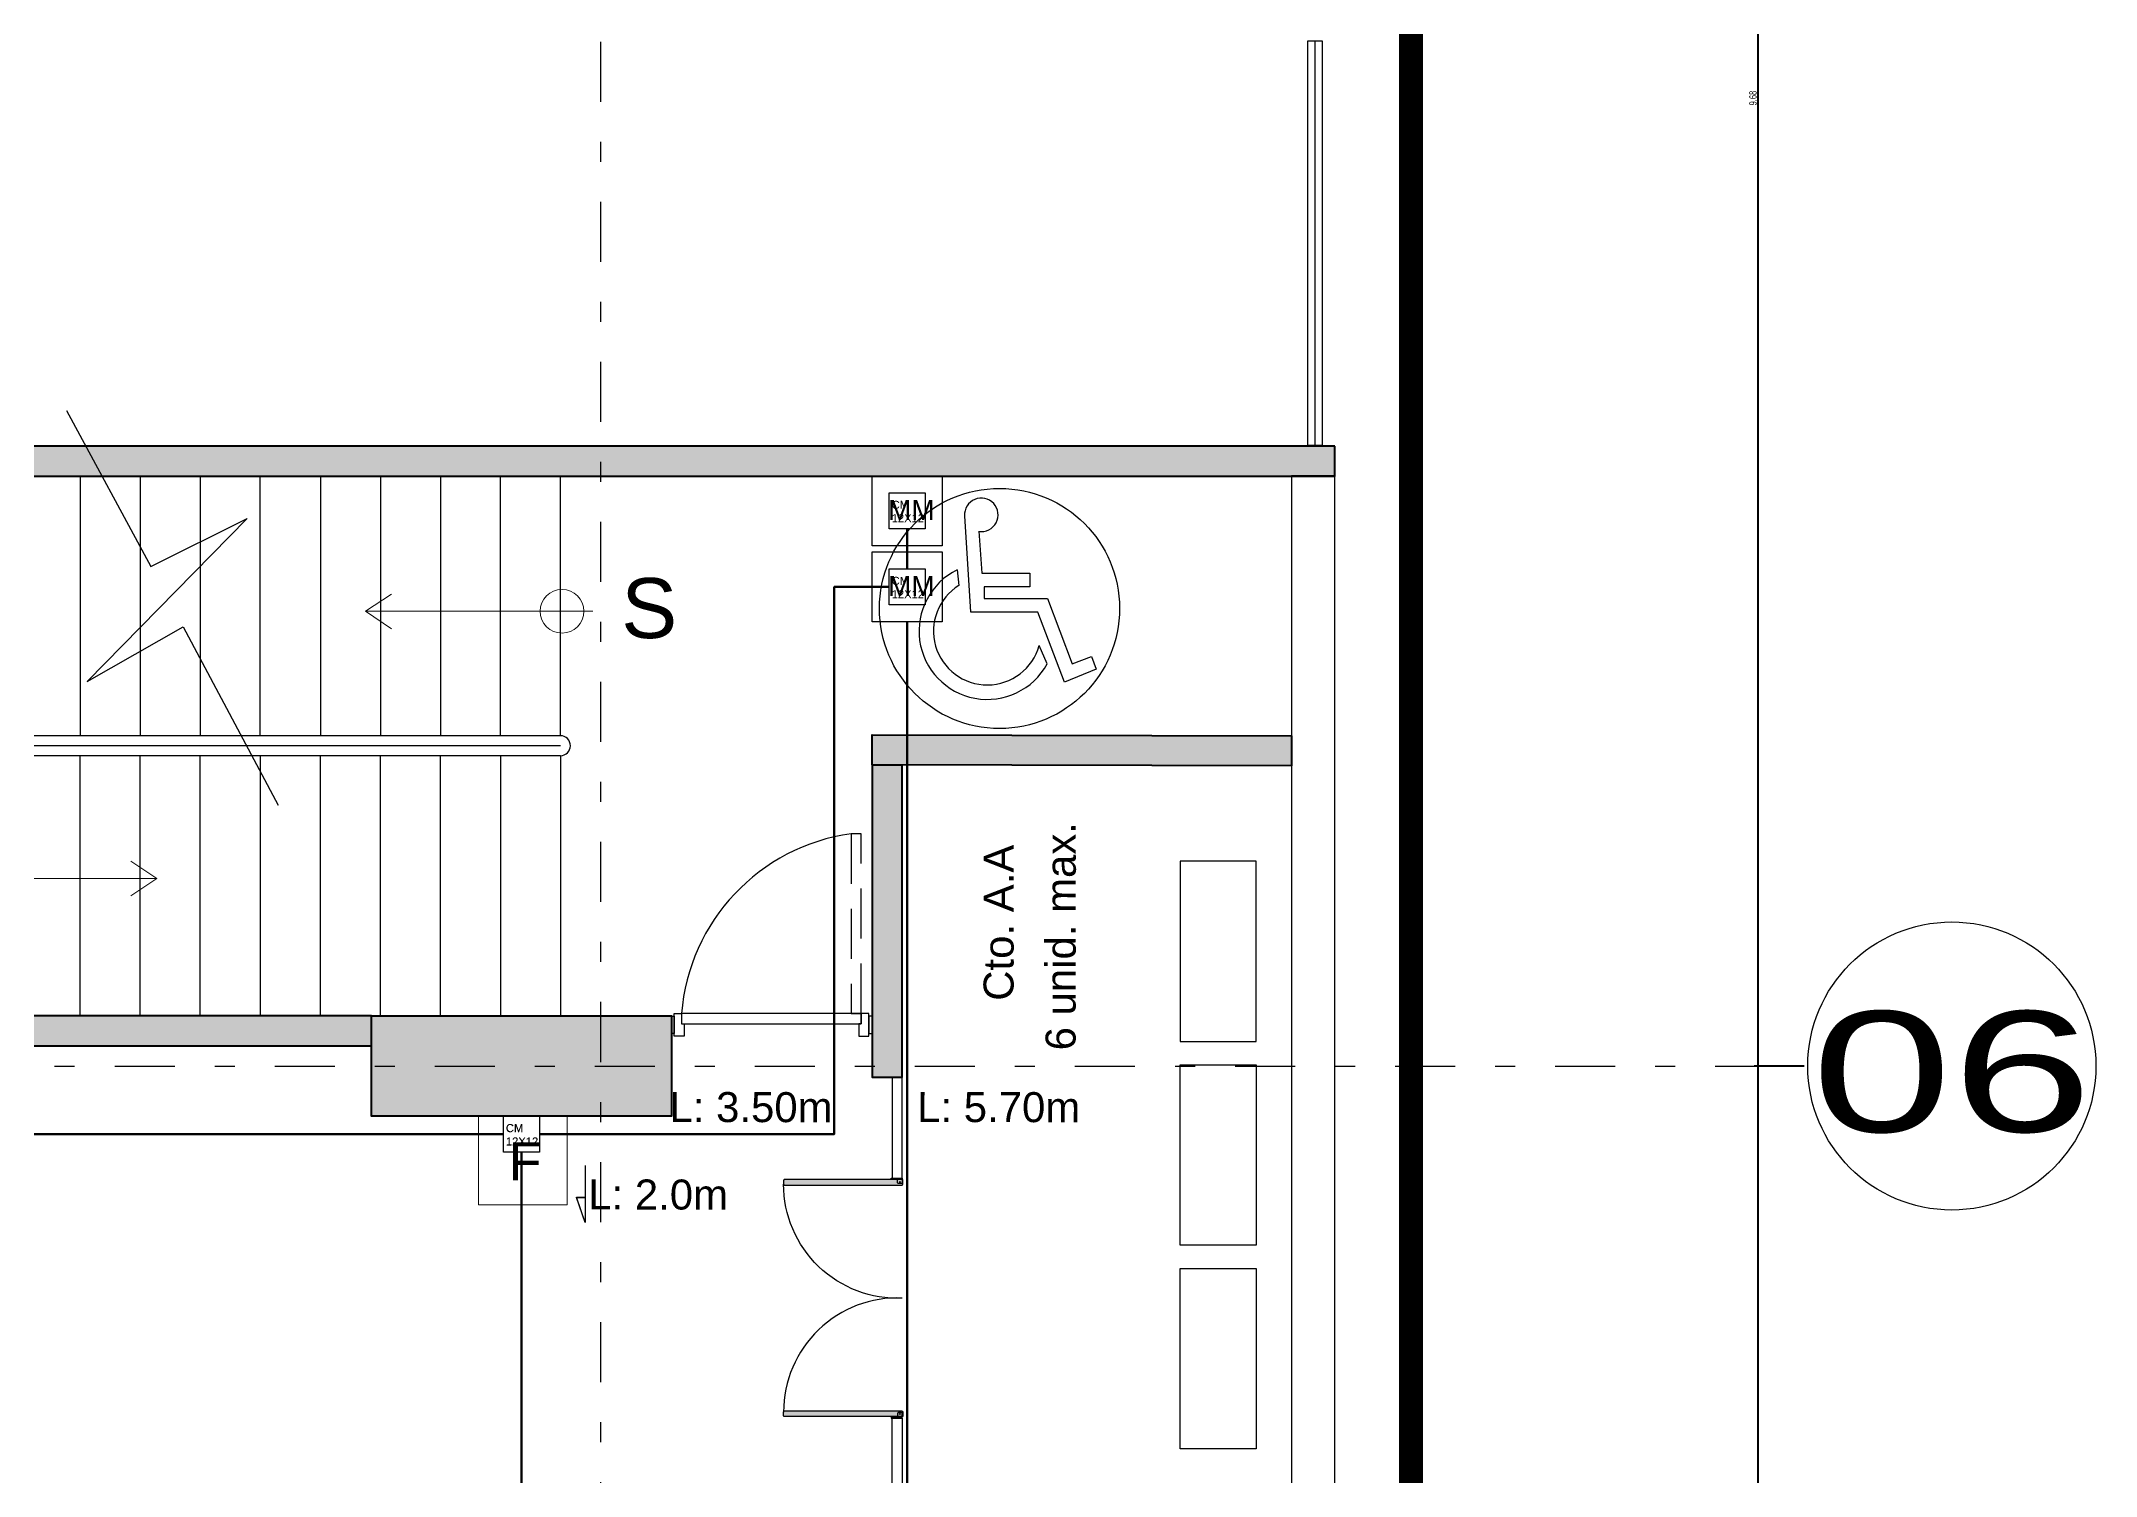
# Model space of a CAD drawing. Header units: millimetres. Extents: x 3781 to 4924, y 1639 to 1721.
# Drawn here: x 4467.07 to 4477.34, y 1656.48 to 1663.65 of the extents above; entities that cross this region are included whole.
import ezdxf
from ezdxf.enums import TextEntityAlignment as Align

# ---------------------------------------------------------------- set-up
doc = ezdxf.new("R2010")
doc.units = ezdxf.units.MM
for name, pattern in [('CENTER', [0.7, 0.3, -0.2, 0, -0.2]), ('HIDDEN', [0.375, 0.25, -0.125]), ('HIDDEN2', [0.1875, 0.125, -0.0625])]:
    doc.linetypes.add(name, pattern=pattern)
doc.layers.get('Defpoints').update_dxf_attribs({"color": 255})
for name, color, linetype in [('1amobla', 2, 'Continuous'), ('_ACHU3', 253, 'Continuous'), ('A-HATCH CONCRETO', 8, 'Continuous'), ('AMOBLAMIENTO', 1, 'Continuous'), ('AREA PARQUEO', 51, 'Continuous'), ('AS_GL DETECCION_PISO 1', 7, 'Continuous'), ('AS_GL DETECCION_PISO 2', 7, 'Continuous'), ('EJE-ESTRUCTURA', 1, 'CENTER'), ('F-2', 2, 'Continuous'), ('GG_LAZO CONTROL DRIVERS', 82, 'Continuous'), ('H-muro', 251, 'Continuous'), ('HACHTCOLUMNA', 250, 'Continuous'), ('JCA_COTAS', 1, 'Continuous'), ('JCA_PROYECCIONES', 1, 'HIDDEN2'), ('JCA_TEXTO1', 2, 'Continuous'), ('JCA_TEXTO2', 3, 'Continuous'), ('LINEA-1', 1, 'Continuous'), ('MUEBLE', 1, 'Continuous'), ('TEXTO 3', 3, 'Continuous')]:
    doc.layers.add(name, color=color, linetype=linetype)
doc.layers.add('DIM-25', color=1, linetype='Continuous', plot=False)
for name, color, linetype, lineweight in [('Estructura', 6, 'Continuous', 40), ('Muro', 4, 'Continuous', 40), ('TEXTOS', 7, 'Continuous', 20), ('Vidrio', 2, 'Continuous', 30)]:
    doc.layers.add(name, color=color, linetype=linetype, lineweight=lineweight)
doc.styles.add('Arial_400', font='arial.ttf')
doc.styles.add('ROMANS', font='arial.ttf', dxfattribs={"width": 0.7})
doc.styles.get("Standard").update_dxf_attribs({"font": 'arial.ttf'})
doc.styles.add('style2', font='arial.ttf', dxfattribs={"width": 1.5})
doc.dimstyles.new('1-10', dxfattribs={"dimscale": 10, "dimtxt": 0.0037, "dimasz": 0.001, "dimexe": 0.0018, "dimexo": 0.0018, "dimgap": 0.0005, "dimtad": 1, "dimzin": 4, "dimdsep": 46, "dimtxsty": 'ROMANS', "dimblk": 'ARCHTICK', "dimcen": 0.003, "dimdle": 0.0015, "dimclrd": 1, "dimclre": 1, "dimclrt": 4, "dimadec": 0, "dimazin": 0, "dimtfac": 1, "dimtix": 1, "dimtmove": 2, "dimatfit": 3, "dimldrblk": 'flecha', "dimfxl": 1, "dimtolj": 1, "dimtzin": 4, "dimarcsym": 0})

# ---------------------------------------------------------------- blocks, each defined once
blk = doc.blocks.new('_ArchTick')
at = {"color": 0, "linetype": 'ByBlock', "const_width": 0.15}
blk.add_lwpolyline([(-0.5, -0.5), (0.5, 0.5)], dxfattribs=at)
blk = doc.blocks.new('*D55')
at = {"layer": 'Defpoints', "color": 0, "transparency": 16777216}
for p in [(1145.333, -5993.999), (1145.083, -6003.674), (1145.333, -6003.674)]:
    blk.add_point(p, dxfattribs=at)
at = {"layer": 'JCA_COTAS', "color": 1, "lineweight": -2, "transparency": 16777216}
for p, q in [((1145.315, -5993.999), (1145.065, -5993.999)), ((1145.083, -5993.984), (1145.083, -6003.689)), ((1145.315, -6003.674), (1145.065, -6003.674))]:
    blk.add_line(p, q, dxfattribs=at)
at = {"layer": 'JCA_COTAS', "color": 1, "lineweight": -2, "transparency": 16777216, "xscale": 0.01, "yscale": 0.01, "zscale": 0.01}
for p, rotation in [((1145.083, -5993.999), 90), ((1145.083, -6003.674), 270)]:
    blk.add_blockref('_ArchTick', p, dxfattribs=dict(at, rotation=rotation))
at = {"layer": 'JCA_COTAS', "color": 4, "transparency": 16777216, "insert": (1145.059, -5998.836), "char_height": 0.037, "attachment_point": 5, "rotation": 90, "style": 'ROMANS'}
blk.add_mtext('\\A1;9.68', dxfattribs=at)
blk = doc.blocks.new('flecha')
at = {"layer": '_ACHU3', "linetype": 'Continuous', "lineweight": 0}
h = blk.add_hatch(color=255, dxfattribs=at)
h.dxf.hatch_style = 1
h.paths.add_polyline_path([(0, 0), (2.4, 0.4), (2.4, 0), (4, 0), (4, 0), (2.4, 0), (2.4, -0.4)])
at = {"layer": '_ACHU3', "linetype": 'Continuous', "lineweight": 0, "flags": 128}
blk.add_lwpolyline([(0, 0), (2.4, 0.4), (2.4, 0), (2.4, 0), (4, 0), (4, 0), (2.4, 0), (2.4, -0.4), (0, 0)], dxfattribs=at)
blk = doc.blocks.new('*D56')
at = {"layer": 'Defpoints', "color": 0, "transparency": 16777216}
for p in [(1145.333, -6003.674), (1145.083, -6011.699), (1145.333, -6011.699)]:
    blk.add_point(p, dxfattribs=at)
at = {"layer": 'JCA_COTAS', "color": 1, "lineweight": -2, "transparency": 16777216}
for p, q in [((1145.315, -6003.674), (1145.065, -6003.674)), ((1145.083, -6003.659), (1145.083, -6011.714)), ((1145.315, -6011.699), (1145.065, -6011.699))]:
    blk.add_line(p, q, dxfattribs=at)
at = {"layer": 'JCA_COTAS', "color": 1, "lineweight": -2, "transparency": 16777216, "xscale": 0.01, "yscale": 0.01, "zscale": 0.01}
for p, rotation in [((1145.083, -6003.674), 90), ((1145.083, -6011.699), 270)]:
    blk.add_blockref('_ArchTick', p, dxfattribs=dict(at, rotation=rotation))
at = {"layer": 'JCA_COTAS', "color": 4, "transparency": 16777216, "insert": (1145.059, -6007.686), "char_height": 0.037, "attachment_point": 5, "rotation": 90, "style": 'ROMANS'}
blk.add_mtext('\\A1;8.02', dxfattribs=at)
blk = doc.blocks.new('discap')
at = {"layer": 'TEXTO 3', "color": 0, "linetype": 'Continuous'}
for p, q in [((-179169, -277469), (-179154, -277610)), ((-178353, -278322), (-178426, -278155))]:
    blk.add_line(p, q, dxfattribs=at)
blk.add_lwpolyline([(-178974, -277120), (-178946, -277498), (-178511, -277498), (-178511, -277624), (-178926, -277624), (-178926, -277730), (-178352, -277730), (-178127, -278321), (-177953, -278254), (-177909, -278371), (-178198, -278488), (-178440, -277852), (-179047, -277852), (-179102, -276980)], dxfattribs=at)
for centre, radius, start, end in [((-178951, -276970), 152, 261.2603, 183.6697), ((-178897, -278025), 619, 116.0954, 331.345), ((-178897, -278025), 488, 121.7945, 344.571)]:
    blk.add_arc(centre, radius, start, end, dxfattribs=at)
blk = doc.blocks.new('PUERTA BAÑOS')
at = {"layer": 'AMOBLAMIENTO'}
h = blk.add_hatch(color=255, dxfattribs=at)
edge = h.paths.add_edge_path()
edge.add_line((-0.008, 0.002), (-0.008, -0.628))
edge.add_arc((-0.013, -0.628), 0.005, -90, 0, ccw=False)
edge.add_line((-0.013, -0.633), (-0.033, -0.633))
edge.add_arc((-0.033, -0.628), 0.005, 180, 270, ccw=False)
edge.add_line((-0.038, -0.628), (-0.038, -0.003))
edge.add_arc((-0.032, -0.003), 0.005, 90, 180, ccw=False)
edge.add_line((-0.033, 0.002), (-0.008, 0.002))
for p, q in [((0, 0), (-0.005, 0)), ((0, -0.06), (0, 0)), ((-0.03, -0.005), (-0.03, -0.02)), ((-0.005, 0), (-0.025, 0)), ((-0.025, -0.025), (-0.005, -0.025)), ((-0.005, -0.025), (-0.005, 0)), ((-0.005, 0), (-0.005, -0.06)), ((-0.005, -0.06), (0, -0.06))]:
    blk.add_line(p, q, dxfattribs=at)
blk.add_lwpolyline([(-0.008, 0.002), (-0.008, -0.628, -0.414214), (-0.013, -0.633), (-0.033, -0.633, -0.414214), (-0.038, -0.628), (-0.038, -0.003, -0.414214), (-0.033, 0.002)], format="xyb", close=True, dxfattribs=at)
blk.add_circle((-0.022, -0.013), 0.0025, dxfattribs=at)
at = {"layer": 'AMOBLAMIENTO', "ltscale": 0.1}
blk.add_arc((-0.034, -0.026), 0.607, 177.5483, 270.1437, dxfattribs=at)
at = {"layer": 'AMOBLAMIENTO'}
for centre, start, end in [((-0.025, -0.005), 90, 180), ((-0.025, -0.02), 180, 270)]:
    blk.add_arc(centre, 0.005, start, end, dxfattribs=at)
blk = doc.blocks.new('AS_Manual Pull Station _Addressable_')
at = {"color": 0, "linetype": 'Continuous', "lineweight": 15}
for p, q in [((-0.1554, 0.1504), (0.1402, 0.1504)), ((-0.1554, -0.1453), (-0.1554, 0.1504)), ((0.1402, 0.1504), (0.1402, -0.1453)), ((0.1402, -0.1453), (-0.1554, -0.1453))]:
    blk.add_line(p, q, dxfattribs=at)
at = {"color": 0, "linetype": 'Continuous', "lineweight": 15, "style": 'Arial_400'}
blk.add_text('F', height=0.127, dxfattribs=at).set_placement((0, 0), align=Align.MIDDLE_CENTER)
blk = doc.blocks.new('Caja metalica de 12')
at = {"layer": '1amobla', "linetype": 'Continuous', "ltscale": 0.3}
blk.add_lwpolyline([(-1069.691, -2855.357), (-1069.511, -2855.357), (-1069.511, -2855.537), (-1069.691, -2855.537), (-1069.691, -2855.357)], dxfattribs=at)
at = {"layer": '1amobla', "color": 7, "linetype": 'Continuous', "ltscale": 0.3, "insert": (-1069.679, -2855.397), "char_height": 0.04, "width": 0.07916, "attachment_point": 1}
blk.add_mtext('CM 12X12', dxfattribs=at)
blk = doc.blocks.new('Est etapa 3 torre')
at = {"layer": 'HACHTCOLUMNA'}
h = blk.add_hatch(color=256, dxfattribs=at)
h.paths.add_polyline_path([(1123.55, -5959.124), (1123.05, -5959.124), (1123.05, -5957.624), (1123.55, -5957.624)])
h.paths.add_polyline_path([(1116.05, -5959.124), (1115.55, -5959.124), (1115.55, -5957.624), (1116.05, -5957.624)])
h.paths.add_polyline_path([(1139.548, -5959.124), (1139.048, -5959.124), (1139.048, -5957.624), (1139.548, -5957.624)])
h.paths.add_polyline_path([(1132.05, -5959.124), (1131.55, -5959.124), (1131.55, -5957.624), (1132.05, -5957.624)])
h.paths.add_polyline_path([(1140.048, -5967.649), (1140.048, -5968.149), (1138.548, -5968.149), (1138.548, -5967.649)])
h.paths.add_polyline_path([(1124.05, -5967.649), (1124.05, -5968.149), (1122.55, -5968.149), (1122.55, -5967.649)])
h.paths.add_polyline_path([(1131.05, -5967.649), (1131.05, -5968.149), (1132.55, -5968.149), (1132.55, -5967.649)])
h.paths.add_polyline_path([(1115.05, -5967.649), (1115.05, -5968.149), (1116.55, -5968.149), (1116.55, -5967.649)])
h.paths.add_polyline_path([(1140.048, -5975.649), (1140.048, -5976.149), (1138.548, -5976.149), (1138.548, -5975.649)])
h.paths.add_polyline_path([(1124.05, -5975.649), (1124.05, -5976.149), (1122.55, -5976.149), (1122.55, -5975.649)])
h.paths.add_polyline_path([(1131.05, -5975.649), (1131.05, -5976.149), (1132.55, -5976.149), (1132.55, -5975.649)])
h.paths.add_polyline_path([(1115.05, -5975.649), (1115.05, -5976.149), (1116.55, -5976.149), (1116.55, -5975.649)])
h.paths.add_polyline_path([(1140.048, -5985.749), (1140.048, -5986.249), (1138.548, -5986.249), (1138.548, -5985.749)])
h.paths.add_polyline_path([(1124.05, -5985.749), (1124.05, -5986.249), (1122.55, -5986.249), (1122.55, -5985.749)])
h.paths.add_polyline_path([(1131.05, -5985.749), (1131.05, -5986.249), (1132.55, -5986.249), (1132.55, -5985.749)])
h.paths.add_polyline_path([(1115.05, -5985.749), (1115.05, -5986.249), (1116.55, -5986.249), (1116.55, -5985.749)])
h.paths.add_polyline_path([(1140.048, -5993.749), (1140.048, -5994.249), (1138.548, -5994.249), (1138.548, -5993.749)])
h.paths.add_polyline_path([(1124.05, -5993.749), (1124.05, -5994.249), (1122.55, -5994.249), (1122.55, -5993.749)])
h.paths.add_polyline_path([(1131.05, -5993.749), (1131.05, -5994.249), (1132.55, -5994.249), (1132.55, -5993.749)])
h.paths.add_polyline_path([(1115.05, -5993.749), (1115.05, -5994.249), (1116.55, -5994.249), (1116.55, -5993.749)])
h.paths.add_polyline_path([(1132.05, -6003.426), (1131.55, -6003.426), (1131.55, -6004.922), (1132.05, -6004.922)])
h.paths.add_polyline_path([(1138.153, -6003.424), (1139.653, -6003.424), (1139.653, -6003.924), (1138.153, -6003.924)])
h.paths.add_polyline_path([(1116.05, -6004.924), (1116.05, -6003.424), (1115.55, -6003.424), (1115.55, -6004.924)])
h.paths.add_polyline_path([(1123.55, -6004.924), (1123.55, -6003.424), (1123.05, -6003.424), (1123.05, -6004.924)])
h.paths.add_polyline_path([(1139.048, -6011.949), (1139.048, -6009.549), (1139.548, -6009.549), (1139.548, -6011.949)])
h.paths.add_polyline_path([(1131.55, -6009.549), (1131.55, -6011.949), (1132.05, -6011.949), (1132.05, -6009.549)])
h.paths.add_polyline_path([(1123.05, -6009.549), (1123.05, -6011.949), (1123.55, -6011.949), (1123.55, -6009.549)])
h.paths.add_polyline_path([(1116.05, -6009.549), (1116.05, -6011.949), (1115.55, -6011.949), (1115.55, -6009.549)])
at = {"layer": 'EJE-ESTRUCTURA'}
for p, q in [((1139.298, -5955.354), (1139.298, -6014.914)), ((1139.298, -5955.354), (1139.298, -6014.914)), ((1113.67, -6003.674), (1145.333, -6003.674))]:
    blk.add_line(p, q, dxfattribs=at)
at = {"layer": 'Estructura'}
blk.add_lwpolyline([(1138.153, -6003.424), (1139.653, -6003.424), (1139.653, -6003.924), (1138.153, -6003.924)], close=True, dxfattribs=at)
at = {"layer": 'JCA_TEXTO1', "linetype": 'Continuous'}
blk.add_circle((1146.053, -6003.674), 0.72, dxfattribs=at)
at = {"layer": 'JCA_TEXTO2', "style": 'style2', "width": 1.5}
blk.add_text('06', height=0.6031, rotation=0.0293, dxfattribs=at).set_placement((1145.351, -6004.004))
at = {"layer": 'JCA_COTAS'}
for base, p1, p2, picture, middle in [((1145.08334, -6003.67384), (1145.33317, -5993.99883), (1145.33317, -6003.67384), '*D55', (1145.05945, -5998.83634)), ((1145.083339, -6011.698837), (1145.333175, -6003.673839), (1145.333175, -6011.698837), '*D56', (1145.059447, -6007.686338))]:
    dim = blk.add_linear_dim(base=base, p1=p1, p2=p2, angle=90, dimstyle='1-10', dxfattribs=at)
    dim.commit()
    dim.dimension.update_dxf_attribs({"geometry": picture, "text_midpoint": middle})

msp = doc.modelspace()

# ---------------------------------------------------------------- hatches: boundary and pattern name
at = {"layer": 'A-HATCH CONCRETO', "ltscale": 0.03}
h = msp.add_hatch(color=256, dxfattribs=at)
h.dxf.hatch_style = 1
h.paths.add_polyline_path([(4454.115, 1658.778), (4454.115, 1658.628), (4454.463, 1658.628), (4454.463, 1658.778)])
h.paths.add_polyline_path([(4454.463, 1658.778), (4454.613, 1658.778), (4454.613, 1657.427), (4454.463, 1657.427)])
h.paths.add_polyline_path([(4457.174, 1657.277), (4457.174, 1657.427), (4454.115, 1657.427), (4454.115, 1657.277)])
h.paths.add_polyline_path([(4453.765, 1652.653), (4453.765, 1657.278), (4453.615, 1657.278), (4453.615, 1653.018), (4453.615, 1652.653)])
h.paths.add_polyline_path([(4457.174, 1654.102), (4457.024, 1654.102), (4457.024, 1657.277), (4457.174, 1657.277)])
h.paths.add_polyline_path([(4455.774, 1654.252), (4455.774, 1652.563), (4456.124, 1652.563), (4456.124, 1652.713), (4455.925, 1652.713), (4455.924, 1654.252)])
h.paths.add_polyline_path([(4457.174, 1652.713), (4457.024, 1652.713), (4457.024, 1652.063), (4457.174, 1652.063)])
h.paths.add_polyline_path([(4457.024, 1652.563), (4457.024, 1652.563), (4457.024, 1652.713), (4457.024, 1652.713)], flags=16)
h.paths.add_polyline_path([(4453.615, 1650.218), (4457.174, 1650.218), (4457.174, 1650.368), (4454.115, 1650.368), (4454.115, 1650.253), (4453.615, 1650.253)])
h.paths.add_polyline_path([(4457.024, 1650.863), (4457.024, 1650.368), (4457.174, 1650.368), (4457.174, 1650.863)])
h.paths.add_polyline_path([(4460.49, 1652.713), (4460.49, 1652.563), (4459.924, 1652.563), (4459.924, 1650.198), (4459.774, 1650.198), (4459.774, 1652.713)])
h.paths.add_polyline_path([(4463.042, 1652.713), (4463.042, 1652.563), (4462.615, 1652.563), (4462.615, 1652.653), (4462.115, 1652.653), (4462.115, 1652.563), (4461.69, 1652.563), (4461.69, 1652.713)])
h.paths.add_polyline_path([(4459.924, 1650.198), (4466.966, 1650.198), (4466.966, 1650.351), (4459.924, 1650.351)])
h.paths.add_polyline_path([(4465.242, 1652.713), (4465.242, 1652.563), (4464.242, 1652.563), (4464.242, 1652.713)])
h.paths.add_polyline_path([(4464.667, 1650.351), (4464.817, 1650.351), (4464.817, 1652.563), (4464.667, 1652.563), (4464.667, 1652.565), (4464.667, 1650.351), (4464.667, 1650.351)])
h.paths.add_polyline_path([(4466.442, 1652.713), (4466.442, 1652.563), (4466.966, 1652.563), (4466.966, 1650.198), (4467.116, 1650.198), (4467.116, 1652.713)])
h.paths.add_polyline_path([(4470.112, 1650.353), (4473.913, 1650.353), (4473.913, 1650.203), (4470.112, 1650.203)])
h.paths.add_polyline_path([(4469.562, 1650.203), (4469.562, 1652.653), (4469.612, 1652.653), (4469.612, 1650.253), (4470.112, 1650.253), (4470.112, 1650.203)])
h.paths.add_polyline_path([(4473.348, 1651.857), (4473.348, 1650.353), (4473.198, 1650.353), (4473.197, 1651.857)])
h.paths.add_polyline_path([(4473.348, 1651.857), (4473.763, 1651.857), (4473.763, 1651.707), (4473.348, 1651.706)])
h.paths.add_polyline_path([(4473.913, 1651.857), (4473.913, 1650.353), (4473.763, 1650.353), (4473.763, 1651.857)])
h.paths.add_polyline_path([(4470.612, 1654.172), (4473.763, 1654.172), (4473.763, 1654.022), (4470.612, 1654.022)])
h.paths.add_polyline_path([(4471.221, 1655.112), (4471.221, 1654.172), (4471.371, 1654.172), (4471.371, 1655.112)])
h.paths.add_polyline_path([(4469.561, 1656.274), (4469.562, 1652.653), (4469.712, 1652.653), (4469.711, 1656.274)])
h.paths.add_polyline_path([(4469.712, 1654.172), (4469.712, 1654.172), (4469.712, 1654.022), (4469.712, 1654.022)], flags=17)
h.paths.add_polyline_path([(4471.221, 1656.264), (4473.763, 1656.264), (4473.763, 1656.114), (4471.221, 1656.114)])
h.paths.add_polyline_path([(4473.913, 1656.264), (4473.913, 1655.061), (4473.763, 1655.061), (4473.763, 1656.264)])
h.paths.add_polyline_path([(4471.221, 1660.031), (4471.221, 1658.472), (4471.371, 1658.472), (4471.371, 1660.031)])
h.paths.add_polyline_path([(4473.316, 1660.029), (4471.221, 1660.033), (4471.221, 1660.183), (4473.317, 1660.179)])
h.paths.add_polyline_path([(4473.533, 1661.627), (4465.066, 1661.627), (4465.066, 1661.477), (4473.533, 1661.477)])
h.paths.add_polyline_path([(4465.066, 1658.777), (4465.066, 1661.477), (4465.216, 1661.477), (4465.216, 1658.777)])
h = msp.add_hatch(color=256, dxfattribs=at)
h.dxf.hatch_style = 1
h.paths.add_polyline_path([(4468.717, 1658.779), (4465.066, 1658.778), (4465.066, 1658.628), (4468.717, 1658.629)])
h.paths.add_polyline_path([(4463.415, 1657.276), (4463.415, 1657.426), (4463.979, 1657.427), (4463.979, 1657.277)])
h.paths.add_polyline_path([(4464.779, 1657.276), (4464.779, 1657.426), (4465.432, 1657.426), (4465.432, 1657.276)])
h.paths.add_polyline_path([(4466.866, 1657.276), (4466.866, 1657.426), (4466.232, 1657.426), (4466.232, 1657.276)])
h.paths.add_polyline_path([(4467.016, 1656.264), (4466.866, 1656.264), (4466.866, 1657.589), (4467.016, 1657.589)])
h.paths.add_polyline_path([(4459.774, 1656.264), (4467.016, 1656.264), (4467.016, 1656.114), (4459.774, 1656.114)])
h.paths.add_polyline_path([(4465.367, 1656.265), (4465.217, 1656.265), (4465.217, 1657.276), (4465.367, 1657.276)])
h.paths.add_polyline_path([(4463.718, 1656.265), (4463.568, 1656.265), (4463.568, 1657.276), (4463.718, 1657.276)])
h.paths.add_polyline_path([(4459.774, 1656.264), (4459.774, 1657.277), (4459.924, 1657.277), (4459.924, 1656.264)])
h.paths.add_polyline_path([(4459.774, 1657.276), (4459.774, 1657.426), (4462.115, 1657.427), (4462.115, 1657.277)])

# ---------------------------------------------------------------- linework, layer by layer
msp.add_line((4471.396, 1660.748), (4471.396, 1655.143))
at = {"layer": '1amobla', "color": 6, "linetype": 'Continuous', "ltscale": 0.3}
for points in [[(4471.221, 1661.478), (4471.571, 1661.478), (4471.571, 1661.128), (4471.221, 1661.128), (4471.221, 1661.478)], [(4471.221, 1661.098), (4471.571, 1661.098), (4471.571, 1660.748), (4471.221, 1660.748), (4471.221, 1661.098)]]:
    msp.add_lwpolyline(points, dxfattribs=at)
at = {"layer": '1amobla', "color": 7, "linetype": 'Continuous', "ltscale": 0.3, "true_color": 0xffffff}
for points in [[(4471.306, 1661.393), (4471.486, 1661.393), (4471.486, 1661.213), (4471.306, 1661.213), (4471.306, 1661.393)], [(4471.306, 1661.393), (4471.486, 1661.393), (4471.486, 1661.213), (4471.306, 1661.213), (4471.306, 1661.393)], [(4471.306, 1661.013), (4471.486, 1661.013), (4471.486, 1660.833), (4471.306, 1660.833), (4471.306, 1661.013)], [(4471.306, 1661.013), (4471.486, 1661.013), (4471.486, 1660.833), (4471.306, 1660.833), (4471.306, 1661.013)], [(4469.377, 1658.278), (4469.557, 1658.278), (4469.557, 1658.098), (4469.377, 1658.098), (4469.377, 1658.278)], [(4469.377, 1658.278), (4469.557, 1658.278), (4469.557, 1658.098), (4469.377, 1658.098), (4469.377, 1658.278)], [(4469.377, 1658.278), (4469.557, 1658.278), (4469.557, 1658.098), (4469.377, 1658.098), (4469.377, 1658.278)], [(4469.377, 1658.278), (4469.557, 1658.278), (4469.557, 1658.098), (4469.377, 1658.098), (4469.377, 1658.278)], [(4469.377, 1658.278), (4469.557, 1658.278), (4469.557, 1658.098), (4469.377, 1658.098), (4469.377, 1658.278)], [(4469.377, 1658.278), (4469.557, 1658.278), (4469.557, 1658.098), (4469.377, 1658.098), (4469.377, 1658.278)], [(4469.377, 1658.278), (4469.557, 1658.278), (4469.557, 1658.098), (4469.377, 1658.098), (4469.377, 1658.278)]]:
    msp.add_lwpolyline(points, dxfattribs=at)
at = {"layer": 'AREA PARQUEO', "color": 2}
for p, q in [((4467.262, 1661.478), (4467.262, 1660.179)), ((4467.562, 1661.478), (4467.562, 1660.179)), ((4467.862, 1661.478), (4467.862, 1660.179)), ((4468.162, 1660.179), (4468.162, 1661.478)), ((4468.462, 1661.478), (4468.462, 1660.179)), ((4468.762, 1661.478), (4468.762, 1660.179)), ((4469.062, 1661.478), (4469.062, 1660.179)), ((4469.362, 1660.179), (4469.362, 1661.479)), ((4469.662, 1660.179), (4469.662, 1661.478)), ((4469.662, 1660.179), (4466.662, 1660.179)), ((4469.662, 1660.129), (4466.662, 1660.129)), ((4469.662, 1660.079), (4466.662, 1660.079)), ((4467.262, 1658.779), (4467.262, 1660.079)), ((4467.562, 1658.779), (4467.562, 1660.079)), ((4467.862, 1658.779), (4467.862, 1660.079)), ((4468.162, 1660.079), (4468.162, 1658.779)), ((4468.462, 1658.779), (4468.462, 1660.079)), ((4468.762, 1658.779), (4468.762, 1660.079)), ((4469.062, 1658.779), (4469.062, 1660.079)), ((4469.362, 1660.079), (4469.363, 1658.778)), ((4469.662, 1660.079), (4469.662, 1658.779))]:
    msp.add_line(p, q, dxfattribs=at)
msp.add_arc((4469.662, 1660.129), 0.05, 270, 90, dxfattribs=at)
at = {"layer": 'AS_GL DETECCION_PISO 2', "color": 5, "linetype": 'Continuous', "lineweight": 50}
for p, q in [((4471.396, 1661.013), (4471.396, 1661.213)), ((4469.377, 1658.187), (4464.703, 1658.187))]:
    msp.add_line(p, q, dxfattribs=at)
for points in [[(4469.557, 1658.188), (4471.031, 1658.188), (4471.031, 1660.923), (4471.306, 1660.923)], [(4472.472, 1655.143), (4471.396, 1655.143), (4471.396, 1660.748)]]:
    msp.add_lwpolyline(points, dxfattribs=at)
at = {"layer": 'AS_GL DETECCION_PISO 2', "color": 5, "linetype": 'Continuous', "lineweight": 50, "elevation": 1207.545}
msp.add_lwpolyline([(4465.217, 1656.025), (4469.467, 1656.025), (4469.467, 1658.098)], dxfattribs=at)
at = {"layer": 'Defpoints', "ltscale": 5, "const_width": 0.12}
msp.add_lwpolyline([(4442.321, 1704.578), (4473.913, 1704.578), (4473.913, 1650.103), (4442.321, 1650.103)], close=True, dxfattribs=at)
at = {"layer": 'DIM-25'}
msp.add_arc((4471.251, 1658.711), 0.987, 97.8945, 175.4314, dxfattribs=at)
at = {"layer": 'F-2'}
for points in [[(4470.217, 1658.777), (4470.23, 1658.777), (4470.23, 1658.69), (4470.217, 1658.69)], [(4470.28, 1658.739), (4470.28, 1658.677), (4470.23, 1658.677), (4470.23, 1658.79), (4470.268, 1658.79), (4470.268, 1658.739), (4470.28, 1658.739)], [(4471.154, 1658.739), (4471.154, 1658.677), (4471.204, 1658.677), (4471.204, 1658.79), (4471.166, 1658.79), (4471.166, 1658.739), (4471.154, 1658.739)], [(4471.217, 1658.777), (4471.204, 1658.777), (4471.204, 1658.69), (4471.217, 1658.69)]]:
    msp.add_lwpolyline(points, dxfattribs=at)
msp.add_lwpolyline([(4471.166, 1658.739), (4471.166, 1658.79), (4470.268, 1658.79), (4470.268, 1658.739)], close=True, dxfattribs=at)
at = {"layer": 'GG_LAZO CONTROL DRIVERS', "ltscale": 0.3}
for points in [[(4469.785, 1658.03), (4469.785, 1657.746), (4469.742, 1657.872), (4469.785, 1657.872)], [(4469.785, 1658.03), (4469.785, 1657.746), (4469.742, 1657.872), (4469.785, 1657.872)], [(4469.785, 1658.029), (4469.785, 1657.746), (4469.742, 1657.871), (4469.785, 1657.871)], [(4469.785, 1658.029), (4469.785, 1657.746), (4469.742, 1657.871), (4469.785, 1657.871)], [(4469.785, 1658.029), (4469.785, 1657.746), (4469.742, 1657.872), (4469.785, 1657.872)], [(4469.785, 1658.029), (4469.785, 1657.746), (4469.742, 1657.872), (4469.785, 1657.872)], [(4469.785, 1658.029), (4469.785, 1657.746), (4469.742, 1657.872), (4469.785, 1657.872)], [(4469.785, 1658.029), (4469.785, 1657.746), (4469.742, 1657.872), (4469.785, 1657.872)], [(4469.785, 1658.029), (4469.785, 1657.746), (4469.742, 1657.872), (4469.785, 1657.872)], [(4469.785, 1658.029), (4469.785, 1657.746), (4469.742, 1657.872), (4469.785, 1657.872)]]:
    msp.add_lwpolyline(points, dxfattribs=at)
at = {"layer": 'H-muro', "color": 252}
msp.add_circle((4471.857, 1660.815), 0.6, dxfattribs=at)
at = {"layer": 'JCA_PROYECCIONES'}
msp.add_line((4473.913, 1704.503), (4473.913, 1651.857), dxfattribs=at)
at = {"layer": 'LINEA-1'}
msp.add_lwpolyline([(4467.193, 1661.804), (4467.615, 1661.025), (4468.096, 1661.264), (4467.297, 1660.45), (4467.776, 1660.723), (4468.251, 1659.831)], dxfattribs=at)
at = {"layer": 'MUEBLE', "color": 1, "linetype": 'HIDDEN'}
msp.add_lwpolyline([(4471.116, 1658.79), (4471.166, 1658.79), (4471.166, 1659.688), (4471.116, 1659.688)], close=True, dxfattribs=at)
at = {"layer": 'Muro'}
for points in [[(4473.533, 1661.627), (4465.066, 1661.627), (4465.066, 1661.477), (4473.533, 1661.477)], [(4473.316, 1660.029), (4471.221, 1660.033), (4471.221, 1660.183), (4473.317, 1660.179)], [(4471.221, 1660.031), (4471.221, 1658.472), (4471.371, 1658.472), (4471.371, 1660.031)], [(4468.717, 1658.779), (4465.066, 1658.778), (4465.066, 1658.628), (4468.717, 1658.629)]]:
    msp.add_lwpolyline(points, close=True, dxfattribs=at)
at = {"layer": 'TEXTOS'}
for points in [[(4469.824, 1660.801), (4468.687, 1660.801), (4468.817, 1660.887)], [(4469.824, 1660.801), (4468.687, 1660.801), (4468.817, 1660.714)], [(4466.508, 1659.466), (4467.645, 1659.466), (4467.515, 1659.552)], [(4466.508, 1659.466), (4467.645, 1659.466), (4467.515, 1659.379)]]:
    msp.add_lwpolyline(points, dxfattribs=at)
msp.add_circle((4469.67, 1660.801), 0.109, dxfattribs=at)
at = {"layer": 'Vidrio'}
for points in [[(4473.471, 1661.632), (4473.471, 1663.651), (4473.396, 1663.651), (4473.396, 1661.632)], [(4473.434, 1661.632), (4473.434, 1663.651), (4473.396, 1663.651), (4473.396, 1661.632)], [(4473.316, 1656.264), (4473.533, 1656.264), (4473.533, 1661.478), (4473.316, 1661.478)], [(4472.759, 1658.65), (4473.14, 1658.65), (4473.14, 1659.552), (4472.759, 1659.552)], [(4471.371, 1658.472), (4471.321, 1658.472), (4471.321, 1657.968), (4471.371, 1657.968)], [(4472.759, 1658.534), (4473.14, 1658.534), (4473.14, 1657.632), (4472.759, 1657.632)], [(4472.759, 1657.516), (4473.14, 1657.516), (4473.14, 1656.614), (4472.759, 1656.614)], [(4471.371, 1656.264), (4471.321, 1656.264), (4471.321, 1656.768), (4471.371, 1656.768)]]:
    msp.add_lwpolyline(points, close=True, dxfattribs=at)

# ---------------------------------------------------------------- block references
at = {"layer": '1amobla', "color": 7, "linetype": 'Continuous', "true_color": 0xffffff}
for p in [(5540.997, 4516.75), (5540.997, 4516.37), (5539.068, 4513.634)]:
    msp.add_blockref('Caja metalica de 12', p, dxfattribs=at)
at = {"layer": 'AMOBLAMIENTO', "linetype": 'HIDDEN', "ltscale": 0.0003, "yscale": 0.9370246659485616, "zscale": 0.9370246659485616}
for p, xscale, rotation in [((4471.371, 1657.968), -0.9370246659485616, 269.9996933002926), ((4471.371, 1656.768), 0.9370246659485616, 270.0003066997074)]:
    msp.add_blockref('PUERTA BAÑOS', p, dxfattribs=dict(at, xscale=xscale, rotation=rotation))
at = {"layer": 'AS_GL DETECCION_PISO 1', "color": 6, "linetype": 'Continuous', "xscale": 1.5, "yscale": 1.5, "zscale": 1.5}
msp.add_blockref('AS_Manual Pull Station _Addressable_', (4469.485, 1658.052), dxfattribs=at)
at = {"layer": 'H-muro', "color": 252, "xscale": 0.0005512069662100001, "yscale": 0.0005512069662100001, "zscale": 0.0005512069662100001}
msp.add_blockref('discap', (4570.405, 1813.951), dxfattribs=at)
at = {"layer": 'Muro'}
msp.add_blockref('Est etapa 3 torre', (3330.564, 7662.202), dxfattribs=at)

# ---------------------------------------------------------------- texts
at = {"layer": '1amobla', "color": 6, "linetype": 'Continuous', "ltscale": 0.3, "char_height": 0.1, "width": 0.07916, "attachment_point": 1}
for insert in [(4471.3, 1661.357), (4471.3, 1660.977)]:
    msp.add_mtext('MM', dxfattribs=dict(at, insert=insert))
at = {"layer": '1amobla', "color": 7, "linetype": 'Continuous', "ltscale": 0.3, "true_color": 0xffffff, "char_height": 0.04, "width": 0.07916, "attachment_point": 1}
for insert in [(4471.318, 1661.353), (4471.318, 1660.973), (4469.39, 1658.238), (4469.39, 1658.238), (4469.39, 1658.238), (4469.39, 1658.238), (4469.39, 1658.238)]:
    msp.add_mtext('CM 12X12', dxfattribs=dict(at, insert=insert))
at = {"layer": 'TEXTOS'}
for s, height, rotation, p in [('S', 0.3, 359.9331, (4469.966, 1660.667)), ('6 unid. max.', 0.15, 89.9331, (4472.237, 1658.606)), ('Cto. A.A', 0.15, 89.9331, (4471.927, 1658.854)), ('L: 3.50m', 0.15, 359.9331, (4470.207, 1658.248, 1207.545)), ('L: 5.70m', 0.15, 359.9331, (4471.445, 1658.248, 1207.545)), ('L: 2.0m', 0.15, 359.9331, (4469.801, 1657.811, 1207.545))]:
    msp.add_text(s, height=height, rotation=rotation, dxfattribs=at).set_placement(p)

doc.saveas('drawing.dxf')
